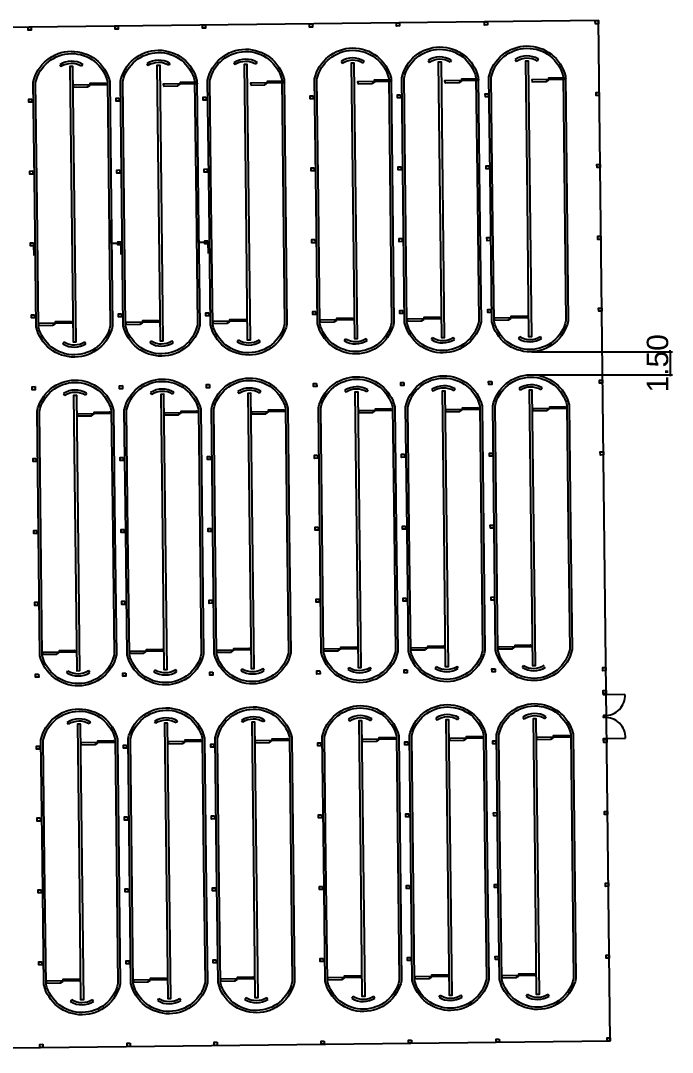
# Model space of a CAD drawing. Header units: metres. Extents: x 2572 to 5235, y 1556 to 2684.
# Drawn here: x 4724.8 to 4767.5, y 2495.2 to 2562.7 of the extents above; entities that cross this region are included whole.
import ezdxf

# ---------------------------------------------------------------- set-up
doc = ezdxf.new("R2010")
doc.units = ezdxf.units.M
doc.layers.add('ACERO LONG', color=211, linetype='Continuous', lineweight=35)
doc.layers.add('graf-02', color=4, linetype='Continuous')
doc.styles.get("Standard").update_dxf_attribs({"font": 'arial.ttf'})
doc.dimstyles.new('ESC. 1.1000', dxfattribs={"dimscale": 0, "dimtxt": 1.4, "dimasz": 0.05, "dimexe": 0.15, "dimexo": 0.1, "dimgap": 0.1, "dimtad": 1, "dimtoh": 1, "dimzin": 4, "dimdsep": 46, "dimtxsty": 'Standard', "dimblk": 'DOT', "dimcen": 0.25, "dimaunit": 1, "dimadec": 4, "dimazin": 3, "dimtfac": 1, "dimtix": 1, "dimtmove": 1, "dimatfit": 2, "dimldrblk": 'DOT', "dimfxl": 1, "dimarcsym": 1})

# ---------------------------------------------------------------- blocks, each defined once
blk = doc.blocks.new('_Dot')
at = {"layer": 'graf-02', "color": 0, "lineweight": -2}
blk.add_line((-0.5, 0), (-1, 0), dxfattribs=at)
at = {"layer": 'graf-02', "color": 0, "const_width": 0.5}
blk.add_lwpolyline([(-0.25, 0, 1), (0.25, 0, 1)], format="xyb", close=True, dxfattribs=at)
blk = doc.blocks.new('*D42')
at = {"layer": 'ACERO LONG', "color": 0, "linetype": 'Continuous', "lineweight": -2, "transparency": 16777216}
for p, q in [((4758.239, 2541.008), (4767.456, 2541.008)), ((4767.306, 2541.058), (4767.306, 2541.108)), ((4767.306, 2541.008), (4767.306, 2539.508)), ((4758.267, 2539.508), (4767.456, 2539.508)), ((4767.306, 2539.458), (4767.306, 2539.408))]:
    blk.add_line(p, q, dxfattribs=at)
at = {"layer": 'Defpoints', "color": 0, "linetype": 'Continuous', "transparency": 16777216}
for p in [(4758.139, 2541.008), (4758.167, 2539.508), (4767.306, 2539.508)]:
    blk.add_point(p, dxfattribs=at)
at = {"layer": 'ACERO LONG', "color": 0, "linetype": 'Continuous', "lineweight": -2, "transparency": 16777216, "xscale": 0.05, "yscale": 0.05, "zscale": 0.05}
for p, rotation in [((4767.306, 2541.008), 270), ((4767.306, 2539.508), 90)]:
    blk.add_blockref('_Dot', p, dxfattribs=dict(at, rotation=rotation))
at = {"layer": 'ACERO LONG', "color": 0, "linetype": 'Continuous', "lineweight": 9, "transparency": 16777216, "insert": (4766.492, 2540.258), "char_height": 1.4, "attachment_point": 5, "rotation": 90}
blk.add_mtext('1.50', dxfattribs=at)

msp = doc.modelspace()

# ---------------------------------------------------------------- linework, layer by layer
for points in [[(4697.941, 2517.207), (4698.197, 2495.208), (4763.392, 2495.966), (4762.617, 2562.662), (4697.422, 2561.904), (4697.658, 2541.605)], [(4755.368, 2562.577), (4755.37, 2562.377), (4755.17, 2562.375), (4755.168, 2562.575), (4755.368, 2562.577)], [(4762.617, 2562.662), (4762.62, 2562.462), (4762.42, 2562.459), (4762.417, 2562.659), (4762.617, 2562.662)], [(4725.52, 2562.23), (4725.522, 2562.031), (4725.322, 2562.028), (4725.32, 2562.228), (4725.52, 2562.23)], [(4731.219, 2562.297), (4731.222, 2562.097), (4731.022, 2562.094), (4731.019, 2562.294), (4731.219, 2562.297)], [(4736.919, 2562.363), (4736.921, 2562.163), (4736.721, 2562.161), (4736.719, 2562.361), (4736.919, 2562.363)], [(4743.918, 2562.444), (4743.921, 2562.244), (4743.721, 2562.242), (4743.719, 2562.442), (4743.918, 2562.444)], [(4749.618, 2562.511), (4749.62, 2562.311), (4749.42, 2562.308), (4749.418, 2562.508), (4749.618, 2562.511)], [(4734.594, 2559.869), (4734.516, 2559.741)], [(4738.786, 2559.91), (4738.868, 2559.785)], [(4740.294, 2559.935), (4740.216, 2559.807)], [(4745.786, 2559.992), (4745.868, 2559.866)], [(4746.553, 2550.874), (4746.658, 2541.875), (4746.858, 2541.877), (4746.649, 2559.876), (4746.449, 2559.874), (4746.553, 2550.874)], [(4747.293, 2560.016), (4747.215, 2559.888)], [(4751.485, 2560.058), (4751.567, 2559.932)], [(4752.253, 2550.94), (4752.357, 2541.941), (4752.557, 2541.943), (4752.348, 2559.942), (4752.148, 2559.94), (4752.253, 2550.94)], [(4752.993, 2560.083), (4752.915, 2559.955)], [(4757.185, 2560.124), (4757.267, 2559.999)], [(4757.952, 2551.007), (4758.057, 2542.007), (4758.257, 2542.01), (4758.048, 2560.008), (4757.848, 2560.006), (4757.952, 2551.007)], [(4758.692, 2560.149), (4758.614, 2560.021)], [(4727.387, 2559.778), (4727.469, 2559.652)], [(4728.154, 2550.66), (4728.259, 2541.661), (4728.459, 2541.663), (4728.25, 2559.662), (4728.05, 2559.66), (4728.154, 2550.66)], [(4728.894, 2559.803), (4728.816, 2559.674)], [(4733.087, 2559.844), (4733.169, 2559.719)], [(4733.854, 2550.727), (4733.959, 2541.727), (4734.159, 2541.729), (4733.949, 2559.728), (4733.749, 2559.726), (4733.854, 2550.727)], [(4739.554, 2550.793), (4739.658, 2541.793), (4739.858, 2541.796), (4739.649, 2559.795), (4739.449, 2559.792), (4739.554, 2550.793)], [(4730.514, 2558.465), (4728.264, 2558.438), (4728.3, 2558.318), (4729.213, 2558.329), (4729.389, 2558.451), (4729.388, 2558.572), (4730.382, 2558.584), (4730.514, 2558.465)], [(4736.413, 2558.533), (4734.164, 2558.507), (4734.2, 2558.386), (4735.112, 2558.397), (4735.289, 2558.52), (4735.287, 2558.641), (4736.281, 2558.652), (4736.413, 2558.533)], [(4742.113, 2558.599), (4739.863, 2558.573), (4739.9, 2558.453), (4740.812, 2558.463), (4740.988, 2558.586), (4740.987, 2558.707), (4741.981, 2558.719), (4742.113, 2558.599)], [(4749.113, 2558.681), (4746.863, 2558.655), (4746.899, 2558.534), (4747.811, 2558.545), (4747.988, 2558.668), (4747.986, 2558.788), (4748.98, 2558.8), (4749.113, 2558.681)], [(4754.812, 2558.747), (4752.562, 2558.721), (4752.599, 2558.6), (4753.511, 2558.611), (4753.687, 2558.734), (4753.686, 2558.855), (4754.68, 2558.866), (4754.812, 2558.747)], [(4760.512, 2558.813), (4758.262, 2558.787), (4758.298, 2558.667), (4759.211, 2558.677), (4759.387, 2558.8), (4759.385, 2558.921), (4760.38, 2558.932), (4760.512, 2558.813)], [(4755.422, 2557.878), (4755.425, 2557.678), (4755.225, 2557.675), (4755.222, 2557.875), (4755.422, 2557.878)], [(4762.672, 2557.962), (4762.674, 2557.762), (4762.474, 2557.76), (4762.472, 2557.96), (4762.672, 2557.962)], [(4725.574, 2557.531), (4725.577, 2557.331), (4725.377, 2557.329), (4725.374, 2557.528), (4725.574, 2557.531)], [(4731.274, 2557.597), (4731.276, 2557.397), (4731.076, 2557.395), (4731.074, 2557.595), (4731.274, 2557.597)], [(4736.974, 2557.663), (4736.976, 2557.463), (4736.776, 2557.461), (4736.774, 2557.661), (4736.974, 2557.663)], [(4743.973, 2557.745), (4743.975, 2557.545), (4743.775, 2557.542), (4743.773, 2557.742), (4743.973, 2557.745)], [(4749.673, 2557.811), (4749.675, 2557.611), (4749.475, 2557.609), (4749.473, 2557.809), (4749.673, 2557.811)], [(4749.727, 2553.111), (4749.73, 2552.911), (4749.53, 2552.909), (4749.527, 2553.109), (4749.727, 2553.111)], [(4755.477, 2553.178), (4755.479, 2552.978), (4755.279, 2552.976), (4755.277, 2553.176), (4755.477, 2553.178)], [(4762.726, 2553.262), (4762.729, 2553.062), (4762.529, 2553.06), (4762.526, 2553.26), (4762.726, 2553.262)], [(4725.629, 2552.831), (4725.631, 2552.631), (4725.431, 2552.629), (4725.429, 2552.829), (4725.629, 2552.831)], [(4731.329, 2552.897), (4731.331, 2552.697), (4731.131, 2552.695), (4731.129, 2552.895), (4731.329, 2552.897)], [(4737.028, 2552.964), (4737.031, 2552.764), (4736.831, 2552.761), (4736.828, 2552.961), (4737.028, 2552.964)], [(4744.028, 2553.045), (4744.03, 2552.845), (4743.83, 2552.843), (4743.828, 2553.043), (4744.028, 2553.045)], [(4731.484, 2548.099), (4730.784, 2548.091), (4730.767, 2549.62)], [(4737.184, 2548.165), (4736.484, 2548.157), (4736.466, 2549.686)], [(4749.782, 2548.411), (4749.784, 2548.212), (4749.584, 2548.209), (4749.582, 2548.409), (4749.782, 2548.411)], [(4755.532, 2548.478), (4755.534, 2548.278), (4755.334, 2548.276), (4755.332, 2548.476), (4755.532, 2548.478)], [(4762.781, 2548.563), (4762.783, 2548.363), (4762.583, 2548.36), (4762.581, 2548.56), (4762.781, 2548.563)], [(4725.684, 2548.131), (4725.686, 2547.931), (4725.486, 2547.929), (4725.484, 2548.129), (4725.684, 2548.131)], [(4725.785, 2548.033), (4725.685, 2548.031), (4725.693, 2547.314)], [(4731.383, 2548.198), (4731.386, 2547.998), (4731.186, 2547.995), (4731.183, 2548.195), (4731.383, 2548.198)], [(4731.484, 2548.099), (4731.384, 2548.098), (4731.393, 2547.38)], [(4737.083, 2548.264), (4737.085, 2548.064), (4736.885, 2548.062), (4736.883, 2548.262), (4737.083, 2548.264)], [(4737.184, 2548.165), (4737.084, 2548.164), (4737.092, 2547.446)], [(4744.082, 2548.345), (4744.085, 2548.145), (4743.885, 2548.143), (4743.882, 2548.343), (4744.082, 2548.345)], [(4749.837, 2543.712), (4749.839, 2543.512), (4749.639, 2543.51), (4749.637, 2543.709), (4749.837, 2543.712)], [(4755.586, 2543.779), (4755.589, 2543.579), (4755.389, 2543.576), (4755.386, 2543.776), (4755.586, 2543.779)], [(4762.836, 2543.863), (4762.838, 2543.663), (4762.638, 2543.661), (4762.636, 2543.861), (4762.836, 2543.863)], [(4725.738, 2543.432), (4725.741, 2543.232), (4725.541, 2543.229), (4725.538, 2543.429), (4725.738, 2543.432)], [(4728.245, 2542.881), (4725.995, 2542.855), (4726.031, 2542.734), (4726.944, 2542.745), (4727.12, 2542.868), (4727.118, 2542.989), (4728.113, 2543), (4728.245, 2542.881)], [(4731.438, 2543.498), (4731.44, 2543.298), (4731.24, 2543.296), (4731.238, 2543.496), (4731.438, 2543.498)], [(4733.944, 2542.947), (4731.695, 2542.921), (4731.731, 2542.801), (4732.643, 2542.811), (4732.819, 2542.934), (4732.818, 2543.055), (4733.812, 2543.066), (4733.944, 2542.947)], [(4737.137, 2543.564), (4737.14, 2543.364), (4736.94, 2543.362), (4736.937, 2543.562), (4737.137, 2543.564)], [(4739.644, 2543.013), (4737.394, 2542.987), (4737.43, 2542.867), (4738.343, 2542.877), (4738.519, 2543), (4738.518, 2543.121), (4739.512, 2543.133), (4739.644, 2543.013)], [(4744.137, 2543.646), (4744.139, 2543.446), (4743.939, 2543.443), (4743.937, 2543.643), (4744.137, 2543.646)], [(4746.644, 2543.095), (4744.394, 2543.069), (4744.43, 2542.948), (4745.342, 2542.959), (4745.519, 2543.082), (4745.517, 2543.202), (4746.511, 2543.214), (4746.644, 2543.095)], [(4752.343, 2543.161), (4750.093, 2543.135), (4750.13, 2543.014), (4751.042, 2543.025), (4751.218, 2543.148), (4751.217, 2543.269), (4752.211, 2543.28), (4752.343, 2543.161)], [(4758.043, 2543.227), (4755.793, 2543.201), (4755.829, 2543.081), (4756.741, 2543.091), (4756.918, 2543.214), (4756.916, 2543.335), (4757.911, 2543.347), (4758.043, 2543.227)], [(4727.599, 2541.527), (4727.678, 2541.655)], [(4729.107, 2541.538), (4729.026, 2541.664)], [(4733.299, 2541.594), (4733.378, 2541.721)], [(4734.806, 2541.604), (4734.725, 2541.73)], [(4738.998, 2541.66), (4739.077, 2541.787)], [(4740.506, 2541.67), (4740.425, 2541.796)], [(4745.998, 2541.741), (4746.077, 2541.869)], [(4747.505, 2541.751), (4747.424, 2541.878)], [(4751.697, 2541.808), (4751.777, 2541.935)], [(4753.205, 2541.818), (4753.124, 2541.944)], [(4757.397, 2541.874), (4757.476, 2542.001)], [(4758.905, 2541.884), (4758.824, 2542.01)], [(4744.192, 2538.946), (4744.194, 2538.746), (4743.994, 2538.744), (4743.992, 2538.944), (4744.192, 2538.946)], [(4749.891, 2539.012), (4749.894, 2538.812), (4749.694, 2538.81), (4749.691, 2539.01), (4749.891, 2539.012)], [(4755.641, 2539.079), (4755.643, 2538.879), (4755.443, 2538.877), (4755.441, 2539.077), (4755.641, 2539.079)], [(4762.89, 2539.163), (4762.893, 2538.963), (4762.693, 2538.961), (4762.69, 2539.161), (4762.89, 2539.163)], [(4725.793, 2538.732), (4725.795, 2538.532), (4725.595, 2538.53), (4725.593, 2538.73), (4725.793, 2538.732)], [(4727.637, 2538.279), (4727.719, 2538.154)], [(4729.144, 2538.304), (4729.066, 2538.176)], [(4731.492, 2538.798), (4731.495, 2538.598), (4731.295, 2538.596), (4731.292, 2538.796), (4731.492, 2538.798)], [(4733.336, 2538.346), (4733.419, 2538.22)], [(4734.844, 2538.37), (4734.766, 2538.242)], [(4737.192, 2538.865), (4737.194, 2538.665), (4736.994, 2538.662), (4736.992, 2538.862), (4737.192, 2538.865)], [(4739.036, 2538.412), (4739.118, 2538.286)], [(4739.803, 2529.294), (4739.908, 2520.295), (4740.108, 2520.297), (4739.899, 2538.296), (4739.699, 2538.294), (4739.803, 2529.294)], [(4740.543, 2538.437), (4740.465, 2538.308)], [(4746.036, 2538.493), (4746.118, 2538.368)], [(4746.803, 2529.376), (4746.908, 2520.376), (4747.108, 2520.379), (4746.898, 2538.377), (4746.698, 2538.375), (4746.803, 2529.376)], [(4747.543, 2538.518), (4747.465, 2538.39)], [(4751.735, 2538.559), (4751.817, 2538.434)], [(4752.503, 2529.442), (4752.607, 2520.442), (4752.807, 2520.445), (4752.598, 2538.444), (4752.398, 2538.441), (4752.503, 2529.442)], [(4753.243, 2538.584), (4753.165, 2538.456)], [(4757.435, 2538.626), (4757.517, 2538.5)], [(4758.202, 2529.508), (4758.307, 2520.509), (4758.507, 2520.511), (4758.298, 2538.51), (4758.098, 2538.507), (4758.202, 2529.508)], [(4758.942, 2538.65), (4758.864, 2538.522)], [(4728.404, 2529.162), (4728.509, 2520.162), (4728.709, 2520.165), (4728.5, 2538.163), (4728.3, 2538.161), (4728.404, 2529.162)], [(4734.104, 2529.228), (4734.208, 2520.229), (4734.408, 2520.231), (4734.199, 2538.23), (4733.999, 2538.227), (4734.104, 2529.228)], [(4730.764, 2536.966), (4728.514, 2536.94), (4728.55, 2536.819), (4729.462, 2536.83), (4729.639, 2536.953), (4729.637, 2537.074), (4730.631, 2537.085), (4730.764, 2536.966)], [(4736.463, 2537.032), (4734.213, 2537.006), (4734.25, 2536.886), (4735.162, 2536.896), (4735.338, 2537.019), (4735.337, 2537.14), (4736.331, 2537.152), (4736.463, 2537.032)], [(4742.163, 2537.098), (4739.913, 2537.072), (4739.949, 2536.952), (4740.862, 2536.962), (4741.038, 2537.085), (4741.037, 2537.206), (4742.031, 2537.218), (4742.163, 2537.098)], [(4749.162, 2537.18), (4746.913, 2537.154), (4746.949, 2537.033), (4747.861, 2537.044), (4748.038, 2537.167), (4748.036, 2537.288), (4749.03, 2537.299), (4749.162, 2537.18)], [(4754.862, 2537.246), (4752.612, 2537.22), (4752.649, 2537.099), (4753.561, 2537.11), (4753.737, 2537.233), (4753.736, 2537.354), (4754.73, 2537.365), (4754.862, 2537.246)], [(4760.562, 2537.312), (4758.312, 2537.286), (4758.348, 2537.166), (4759.26, 2537.176), (4759.437, 2537.299), (4759.435, 2537.42), (4760.429, 2537.432), (4760.562, 2537.312)], [(4744.246, 2534.246), (4744.249, 2534.046), (4744.049, 2534.044), (4744.046, 2534.244), (4744.246, 2534.246)], [(4749.946, 2534.312), (4749.948, 2534.112), (4749.748, 2534.11), (4749.746, 2534.31), (4749.946, 2534.312)], [(4755.695, 2534.379), (4755.698, 2534.179), (4755.498, 2534.177), (4755.495, 2534.377), (4755.695, 2534.379)], [(4762.945, 2534.464), (4762.947, 2534.264), (4762.747, 2534.261), (4762.745, 2534.461), (4762.945, 2534.464)], [(4725.847, 2534.032), (4725.85, 2533.832), (4725.65, 2533.83), (4725.647, 2534.03), (4725.847, 2534.032)], [(4731.547, 2534.099), (4731.549, 2533.899), (4731.349, 2533.896), (4731.347, 2534.096), (4731.547, 2534.099)], [(4737.247, 2534.165), (4737.249, 2533.965), (4737.049, 2533.963), (4737.047, 2534.163), (4737.247, 2534.165)], [(4744.301, 2529.547), (4744.303, 2529.347), (4744.103, 2529.344), (4744.101, 2529.544), (4744.301, 2529.547)], [(4750, 2529.613), (4750.003, 2529.413), (4749.803, 2529.41), (4749.8, 2529.61), (4750, 2529.613)], [(4755.75, 2529.68), (4755.752, 2529.48), (4755.552, 2529.477), (4755.55, 2529.677), (4755.75, 2529.68)], [(4725.902, 2529.333), (4725.904, 2529.133), (4725.704, 2529.13), (4725.702, 2529.33), (4725.902, 2529.333)], [(4731.602, 2529.399), (4731.604, 2529.199), (4731.404, 2529.197), (4731.402, 2529.397), (4731.602, 2529.399)], [(4737.301, 2529.465), (4737.304, 2529.265), (4737.104, 2529.263), (4737.101, 2529.463), (4737.301, 2529.465)], [(4744.355, 2524.847), (4744.358, 2524.647), (4744.158, 2524.645), (4744.155, 2524.845), (4744.355, 2524.847)], [(4750.055, 2524.913), (4750.057, 2524.713), (4749.857, 2524.711), (4749.855, 2524.911), (4750.055, 2524.913)], [(4755.805, 2524.98), (4755.807, 2524.78), (4755.607, 2524.778), (4755.605, 2524.978), (4755.805, 2524.98)], [(4725.957, 2524.633), (4725.959, 2524.433), (4725.759, 2524.431), (4725.757, 2524.631), (4725.957, 2524.633)], [(4731.656, 2524.699), (4731.659, 2524.499), (4731.459, 2524.497), (4731.456, 2524.697), (4731.656, 2524.699)], [(4737.356, 2524.766), (4737.358, 2524.566), (4737.158, 2524.563), (4737.156, 2524.763), (4737.356, 2524.766)], [(4728.495, 2521.382), (4726.245, 2521.356), (4726.281, 2521.236), (4727.193, 2521.246), (4727.37, 2521.369), (4727.368, 2521.49), (4728.362, 2521.502), (4728.495, 2521.382)], [(4734.194, 2521.449), (4731.944, 2521.422), (4731.981, 2521.302), (4732.893, 2521.313), (4733.069, 2521.435), (4733.068, 2521.556), (4734.062, 2521.568), (4734.194, 2521.449)], [(4739.894, 2521.515), (4737.644, 2521.489), (4737.68, 2521.368), (4738.593, 2521.379), (4738.769, 2521.502), (4738.768, 2521.623), (4739.762, 2521.634), (4739.894, 2521.515)], [(4746.893, 2521.596), (4744.644, 2521.57), (4744.68, 2521.45), (4745.592, 2521.46), (4745.768, 2521.583), (4745.767, 2521.704), (4746.761, 2521.715), (4746.893, 2521.596)], [(4752.593, 2521.662), (4750.343, 2521.636), (4750.379, 2521.516), (4751.292, 2521.526), (4751.468, 2521.649), (4751.467, 2521.77), (4752.461, 2521.782), (4752.593, 2521.662)], [(4758.293, 2521.729), (4756.043, 2521.702), (4756.079, 2521.582), (4756.991, 2521.593), (4757.168, 2521.716), (4757.166, 2521.836), (4758.16, 2521.848), (4758.293, 2521.729)], [(4727.849, 2520.029), (4727.928, 2520.156)], [(4729.356, 2520.039), (4729.276, 2520.165)], [(4733.549, 2520.095), (4733.628, 2520.223)], [(4735.056, 2520.105), (4734.975, 2520.232)], [(4737.411, 2520.066), (4737.413, 2519.866), (4737.213, 2519.864), (4737.211, 2520.063), (4737.411, 2520.066)], [(4739.248, 2520.161), (4739.327, 2520.289)], [(4740.756, 2520.172), (4740.675, 2520.298)], [(4744.41, 2520.147), (4744.412, 2519.947), (4744.212, 2519.945), (4744.21, 2520.145), (4744.41, 2520.147)], [(4746.248, 2520.243), (4746.327, 2520.37)], [(4747.755, 2520.253), (4747.674, 2520.379)], [(4750.11, 2520.213), (4750.112, 2520.013), (4749.912, 2520.011), (4749.91, 2520.211), (4750.11, 2520.213)], [(4751.947, 2520.309), (4752.026, 2520.436)], [(4753.455, 2520.319), (4753.374, 2520.446)], [(4755.859, 2520.28), (4755.862, 2520.08), (4755.662, 2520.078), (4755.659, 2520.278), (4755.859, 2520.28)], [(4757.647, 2520.375), (4757.726, 2520.503)], [(4763.109, 2520.364), (4763.111, 2520.164), (4762.911, 2520.162), (4762.909, 2520.362), (4763.109, 2520.364)], [(4726.011, 2519.933), (4726.014, 2519.733), (4725.814, 2519.731), (4725.811, 2519.931), (4726.011, 2519.933)], [(4731.711, 2520), (4731.713, 2519.8), (4731.513, 2519.797), (4731.511, 2519.997), (4731.711, 2520)], [(4763.126, 2518.865), (4763.129, 2518.665), (4762.929, 2518.662), (4762.926, 2518.862), (4763.126, 2518.865)], [(4763.053, 2518.664), (4762.929, 2518.662), (4762.929, 2518.6), (4763.054, 2518.602), (4763.053, 2518.664)], [(4762.991, 2518.601), (4764.358, 2518.617)], [(4727.887, 2516.781), (4727.969, 2516.655)], [(4729.394, 2516.806), (4729.316, 2516.677)], [(4733.586, 2516.847), (4733.668, 2516.721)], [(4734.354, 2507.729), (4734.458, 2498.73), (4734.658, 2498.732), (4734.449, 2516.731), (4734.249, 2516.729), (4734.354, 2507.729)], [(4735.094, 2516.872), (4735.016, 2516.744)], [(4739.286, 2516.913), (4739.368, 2516.788)], [(4740.053, 2507.796), (4740.158, 2498.796), (4740.358, 2498.799), (4740.149, 2516.797), (4739.949, 2516.795), (4740.053, 2507.796)], [(4740.793, 2516.938), (4740.715, 2516.81)], [(4746.285, 2516.995), (4746.368, 2516.869)], [(4747.053, 2507.877), (4747.157, 2498.878), (4747.357, 2498.88), (4747.148, 2516.879), (4746.948, 2516.876), (4747.053, 2507.877)], [(4747.793, 2517.019), (4747.715, 2516.891)], [(4751.985, 2517.061), (4752.067, 2516.935)], [(4752.752, 2507.943), (4752.857, 2498.944), (4753.057, 2498.946), (4752.848, 2516.945), (4752.648, 2516.943), (4752.752, 2507.943)], [(4753.492, 2517.086), (4753.414, 2516.957)], [(4757.685, 2517.127), (4757.767, 2517.001)], [(4758.452, 2508.01), (4758.557, 2499.01), (4758.757, 2499.012), (4758.547, 2517.011), (4758.347, 2517.009), (4758.452, 2508.01)], [(4759.192, 2517.152), (4759.114, 2517.024)], [(4763.069, 2517.235), (4762.945, 2517.233), (4762.946, 2517.162), (4763.07, 2517.164), (4763.069, 2517.235)], [(4763.071, 2517.093), (4762.947, 2517.092), (4762.946, 2517.162), (4763.07, 2517.164), (4763.071, 2517.093)], [(4728.654, 2507.663), (4728.759, 2498.664), (4728.959, 2498.666), (4728.749, 2516.665), (4728.549, 2516.663), (4728.654, 2507.663)], [(4731.014, 2515.467), (4728.764, 2515.441), (4728.8, 2515.321), (4729.712, 2515.331), (4729.889, 2515.454), (4729.887, 2515.575), (4730.881, 2515.587), (4731.014, 2515.467)], [(4736.713, 2515.534), (4734.463, 2515.508), (4734.5, 2515.387), (4735.412, 2515.398), (4735.588, 2515.521), (4735.587, 2515.641), (4736.581, 2515.653), (4736.713, 2515.534)], [(4737.465, 2515.366), (4737.467, 2515.166), (4737.267, 2515.164), (4737.265, 2515.364), (4737.465, 2515.366)], [(4742.413, 2515.6), (4740.163, 2515.574), (4740.199, 2515.453), (4741.111, 2515.464), (4741.288, 2515.587), (4741.286, 2515.708), (4742.281, 2515.719), (4742.413, 2515.6)], [(4744.465, 2515.447), (4744.467, 2515.247), (4744.267, 2515.245), (4744.265, 2515.445), (4744.465, 2515.447)], [(4749.412, 2515.681), (4747.162, 2515.655), (4747.199, 2515.535), (4748.111, 2515.545), (4748.287, 2515.668), (4748.286, 2515.789), (4749.28, 2515.801), (4749.412, 2515.681)], [(4750.164, 2515.514), (4750.167, 2515.314), (4749.967, 2515.311), (4749.964, 2515.511), (4750.164, 2515.514)], [(4755.112, 2515.747), (4752.862, 2515.721), (4752.898, 2515.601), (4753.811, 2515.611), (4753.987, 2515.734), (4753.986, 2515.855), (4754.98, 2515.867), (4755.112, 2515.747)], [(4755.914, 2515.581), (4755.916, 2515.381), (4755.716, 2515.378), (4755.714, 2515.578), (4755.914, 2515.581)], [(4760.811, 2515.814), (4758.562, 2515.788), (4758.598, 2515.667), (4759.51, 2515.678), (4759.687, 2515.801), (4759.685, 2515.922), (4760.679, 2515.933), (4760.811, 2515.814)], [(4763.088, 2515.664), (4762.963, 2515.662), (4762.963, 2515.725), (4763.087, 2515.726), (4763.088, 2515.664)], [(4763.163, 2515.665), (4763.166, 2515.465), (4762.966, 2515.462), (4762.963, 2515.662), (4763.163, 2515.665)], [(4763.163, 2515.665), (4763.166, 2515.465), (4762.966, 2515.462), (4762.963, 2515.662), (4763.163, 2515.665)], [(4763.025, 2515.725), (4764.392, 2515.741)], [(4726.066, 2515.234), (4726.068, 2515.034), (4725.868, 2515.031), (4725.866, 2515.231), (4726.066, 2515.234)], [(4731.766, 2515.3), (4731.768, 2515.1), (4731.568, 2515.098), (4731.566, 2515.298), (4731.766, 2515.3)], [(4737.52, 2510.666), (4737.522, 2510.466), (4737.322, 2510.464), (4737.32, 2510.664), (4737.52, 2510.666)], [(4744.519, 2510.748), (4744.522, 2510.548), (4744.322, 2510.545), (4744.319, 2510.745), (4744.519, 2510.748)], [(4750.219, 2510.814), (4750.221, 2510.614), (4750.021, 2510.612), (4750.019, 2510.812), (4750.219, 2510.814)], [(4755.968, 2510.881), (4755.971, 2510.681), (4755.771, 2510.679), (4755.769, 2510.879), (4755.968, 2510.881)], [(4763.218, 2510.965), (4763.22, 2510.765), (4763.02, 2510.763), (4763.018, 2510.963), (4763.218, 2510.965)], [(4726.121, 2510.534), (4726.123, 2510.334), (4725.923, 2510.332), (4725.921, 2510.532), (4726.121, 2510.534)], [(4731.82, 2510.6), (4731.822, 2510.4), (4731.622, 2510.398), (4731.62, 2510.598), (4731.82, 2510.6)], [(4731.875, 2505.901), (4731.877, 2505.701), (4731.677, 2505.698), (4731.675, 2505.898), (4731.875, 2505.901)], [(4737.574, 2505.967), (4737.577, 2505.767), (4737.377, 2505.764), (4737.374, 2505.964), (4737.574, 2505.967)], [(4744.574, 2506.048), (4744.576, 2505.848), (4744.376, 2505.846), (4744.374, 2506.046), (4744.574, 2506.048)], [(4750.273, 2506.114), (4750.276, 2505.914), (4750.076, 2505.912), (4750.074, 2506.112), (4750.273, 2506.114)], [(4756.023, 2506.181), (4756.025, 2505.981), (4755.825, 2505.979), (4755.823, 2506.179), (4756.023, 2506.181)], [(4763.273, 2506.265), (4763.275, 2506.065), (4763.075, 2506.063), (4763.073, 2506.263), (4763.273, 2506.265)], [(4726.175, 2505.834), (4726.177, 2505.634), (4725.977, 2505.632), (4725.975, 2505.832), (4726.175, 2505.834)], [(4731.929, 2501.201), (4731.932, 2501.001), (4731.732, 2500.999), (4731.729, 2501.199), (4731.929, 2501.201)], [(4737.629, 2501.267), (4737.631, 2501.067), (4737.431, 2501.065), (4737.429, 2501.265), (4737.629, 2501.267)], [(4744.628, 2501.348), (4744.631, 2501.148), (4744.431, 2501.146), (4744.429, 2501.346), (4744.628, 2501.348)], [(4750.328, 2501.415), (4750.33, 2501.215), (4750.13, 2501.212), (4750.128, 2501.412), (4750.328, 2501.415)], [(4756.078, 2501.481), (4756.08, 2501.282), (4755.88, 2501.279), (4755.878, 2501.479), (4756.078, 2501.481)], [(4763.327, 2501.566), (4763.33, 2501.366), (4763.13, 2501.363), (4763.127, 2501.563), (4763.327, 2501.566)], [(4726.23, 2501.135), (4726.232, 2500.935), (4726.032, 2500.932), (4726.03, 2501.132), (4726.23, 2501.135)], [(4728.744, 2499.884), (4726.495, 2499.858), (4726.531, 2499.737), (4727.443, 2499.748), (4727.62, 2499.871), (4727.618, 2499.992), (4728.612, 2500.003), (4728.744, 2499.884)], [(4734.444, 2499.95), (4732.194, 2499.924), (4732.231, 2499.803), (4733.143, 2499.814), (4733.319, 2499.937), (4733.318, 2500.058), (4734.312, 2500.069), (4734.444, 2499.95)], [(4740.144, 2500.016), (4737.894, 2499.99), (4737.93, 2499.87), (4738.842, 2499.88), (4739.019, 2500.003), (4739.017, 2500.124), (4740.011, 2500.136), (4740.144, 2500.016)], [(4747.143, 2500.098), (4744.893, 2500.071), (4744.93, 2499.951), (4745.842, 2499.962), (4746.018, 2500.085), (4746.017, 2500.205), (4747.011, 2500.217), (4747.143, 2500.098)], [(4752.843, 2500.164), (4750.593, 2500.138), (4750.629, 2500.017), (4751.542, 2500.028), (4751.718, 2500.151), (4751.716, 2500.272), (4752.711, 2500.283), (4752.843, 2500.164)], [(4758.542, 2500.23), (4756.293, 2500.204), (4756.329, 2500.083), (4757.241, 2500.094), (4757.418, 2500.217), (4757.416, 2500.338), (4758.41, 2500.349), (4758.542, 2500.23)], [(4728.099, 2498.53), (4728.178, 2498.658)], [(4729.606, 2498.541), (4729.525, 2498.667)], [(4733.798, 2498.597), (4733.878, 2498.724)], [(4735.306, 2498.607), (4735.225, 2498.733)], [(4739.498, 2498.663), (4739.577, 2498.79)], [(4741.005, 2498.673), (4740.925, 2498.799)], [(4746.498, 2498.744), (4746.577, 2498.872)], [(4748.005, 2498.754), (4747.924, 2498.881)], [(4752.197, 2498.81), (4752.276, 2498.938)], [(4753.705, 2498.821), (4753.624, 2498.947)], [(4757.897, 2498.877), (4757.976, 2499.004)], [(4759.404, 2498.887), (4759.323, 2499.013)], [(4731.992, 2495.801), (4731.994, 2495.601), (4731.794, 2495.599), (4731.792, 2495.799), (4731.992, 2495.801)], [(4737.692, 2495.867), (4737.694, 2495.667), (4737.494, 2495.665), (4737.492, 2495.865), (4737.692, 2495.867)], [(4744.691, 2495.949), (4744.694, 2495.749), (4744.494, 2495.747), (4744.491, 2495.946), (4744.691, 2495.949)], [(4750.391, 2496.015), (4750.393, 2495.815), (4750.193, 2495.813), (4750.191, 2496.013), (4750.391, 2496.015)], [(4756.14, 2496.082), (4756.143, 2495.882), (4755.943, 2495.88), (4755.94, 2496.08), (4756.14, 2496.082)], [(4763.39, 2496.166), (4763.392, 2495.966), (4763.192, 2495.964), (4763.19, 2496.164), (4763.39, 2496.166)], [(4726.292, 2495.735), (4726.295, 2495.535), (4726.095, 2495.533), (4726.092, 2495.733), (4726.292, 2495.735)]]:
    msp.add_lwpolyline(points)
for points in [[(4730.754, 2550.691), (4730.847, 2542.691, -0.8), (4725.847, 2542.633), (4725.755, 2550.632), (4725.662, 2558.632, -0.8), (4730.661, 2558.69), (4730.754, 2550.691)], [(4736.454, 2550.757), (4736.547, 2542.757, -0.8), (4731.547, 2542.699), (4731.454, 2550.699), (4731.361, 2558.698, -0.8), (4736.361, 2558.756), (4736.454, 2550.757)], [(4742.153, 2550.823), (4742.246, 2542.824, -0.8), (4737.247, 2542.765), (4737.154, 2550.765), (4737.061, 2558.764, -0.8), (4742.06, 2558.822), (4742.153, 2550.823)], [(4749.153, 2550.904), (4749.246, 2542.905, -0.8), (4744.246, 2542.847), (4744.153, 2550.846), (4744.06, 2558.846, -0.8), (4749.06, 2558.904), (4749.153, 2550.904)], [(4754.853, 2550.971), (4754.946, 2542.971, -0.8), (4749.946, 2542.913), (4749.853, 2550.912), (4749.76, 2558.912, -0.8), (4754.76, 2558.97), (4754.853, 2550.971)], [(4760.552, 2551.037), (4760.645, 2543.037, -0.8), (4755.645, 2542.979), (4755.553, 2550.979), (4755.46, 2558.978, -0.8), (4760.459, 2559.036), (4760.552, 2551.037)], [(4731.004, 2529.192), (4731.097, 2521.193, -0.8), (4726.097, 2521.134), (4726.004, 2529.134), (4725.911, 2537.133, -0.8), (4730.911, 2537.191), (4731.004, 2529.192)], [(4736.704, 2529.258), (4736.797, 2521.259, -0.8), (4731.797, 2521.201), (4731.704, 2529.2), (4731.611, 2537.2, -0.8), (4736.611, 2537.258), (4736.704, 2529.258)], [(4742.403, 2529.324), (4742.496, 2521.325, -0.8), (4737.497, 2521.267), (4737.404, 2529.266), (4737.311, 2537.266, -0.8), (4742.31, 2537.324), (4742.403, 2529.324)], [(4749.403, 2529.406), (4749.496, 2521.406, -0.8), (4744.496, 2521.348), (4744.403, 2529.348), (4744.31, 2537.347, -0.8), (4749.31, 2537.405), (4749.403, 2529.406)], [(4755.102, 2529.472), (4755.195, 2521.473, -0.8), (4750.196, 2521.414), (4750.103, 2529.414), (4750.01, 2537.413, -0.8), (4755.009, 2537.472), (4755.102, 2529.472)], [(4760.802, 2529.538), (4760.895, 2521.539, -0.8), (4755.895, 2521.481), (4755.802, 2529.48), (4755.709, 2537.48, -0.8), (4760.709, 2537.538), (4760.802, 2529.538)], [(4731.254, 2507.693), (4731.347, 2499.694, -0.8), (4726.347, 2499.636), (4726.254, 2507.635), (4726.161, 2515.635, -0.8), (4731.161, 2515.693), (4731.254, 2507.693)], [(4736.953, 2507.76), (4737.046, 2499.76, -0.8), (4732.047, 2499.702), (4731.954, 2507.702), (4731.861, 2515.701, -0.8), (4736.861, 2515.759), (4736.953, 2507.76)], [(4742.653, 2507.826), (4742.746, 2499.826, -0.8), (4737.746, 2499.768), (4737.653, 2507.768), (4737.56, 2515.767, -0.8), (4742.56, 2515.825), (4742.653, 2507.826)], [(4749.653, 2507.907), (4749.746, 2499.908, -0.8), (4744.746, 2499.85), (4744.653, 2507.849), (4744.56, 2515.849, -0.8), (4749.56, 2515.907), (4749.653, 2507.907)], [(4755.352, 2507.973), (4755.445, 2499.974, -0.8), (4750.446, 2499.916), (4750.353, 2507.915), (4750.26, 2515.915, -0.8), (4755.259, 2515.973), (4755.352, 2507.973)], [(4761.052, 2508.04), (4761.145, 2500.04, -0.8), (4756.145, 2499.982), (4756.052, 2507.982), (4755.959, 2515.981, -0.8), (4760.959, 2516.039), (4761.052, 2508.04)]]:
    msp.add_lwpolyline(points, format="xyb")
for points in [[(4736.304, 2550.755), (4736.397, 2542.772, -0.794435), (4731.697, 2542.718), (4731.604, 2550.7), (4731.511, 2558.683, -0.794435), (4736.211, 2558.738)], [(4742.003, 2550.821), (4742.096, 2542.839, -0.794435), (4737.397, 2542.784), (4737.304, 2550.767), (4737.211, 2558.749, -0.794435), (4741.911, 2558.804)], [(4749.003, 2550.903), (4749.096, 2542.92, -0.794435), (4744.396, 2542.865), (4744.303, 2550.848), (4744.211, 2558.831, -0.794435), (4748.91, 2558.885)], [(4754.703, 2550.969), (4754.795, 2542.986, -0.794435), (4750.096, 2542.932), (4750.003, 2550.914), (4749.91, 2558.897, -0.794435), (4754.61, 2558.951)], [(4760.402, 2551.035), (4760.495, 2543.053, -0.794435), (4755.795, 2542.998), (4755.703, 2550.98), (4755.61, 2558.963, -0.794435), (4760.309, 2559.018)], [(4730.604, 2550.689), (4730.697, 2542.706, -0.794435), (4725.997, 2542.652), (4725.905, 2550.634), (4725.812, 2558.617, -0.794435), (4730.511, 2558.671)], [(4730.854, 2529.19), (4730.947, 2521.208, -0.794435), (4726.247, 2521.153), (4726.154, 2529.136), (4726.062, 2537.118, -0.794435), (4730.761, 2537.173)], [(4736.554, 2529.256), (4736.646, 2521.274, -0.794435), (4731.947, 2521.219), (4731.854, 2529.202), (4731.761, 2537.184, -0.794435), (4736.461, 2537.239)], [(4742.253, 2529.323), (4742.346, 2521.34, -0.794435), (4737.646, 2521.286), (4737.554, 2529.268), (4737.461, 2537.251, -0.794435), (4742.16, 2537.305)], [(4749.253, 2529.404), (4749.346, 2521.422, -0.794435), (4744.646, 2521.367), (4744.553, 2529.349), (4744.46, 2537.332, -0.794435), (4749.16, 2537.387)], [(4754.952, 2529.47), (4755.045, 2521.488, -0.794435), (4750.345, 2521.433), (4750.253, 2529.416), (4750.16, 2537.398, -0.794435), (4754.86, 2537.453)], [(4760.652, 2529.537), (4760.745, 2521.554, -0.794435), (4756.045, 2521.499), (4755.952, 2529.482), (4755.86, 2537.464, -0.794435), (4760.559, 2537.519)], [(4731.104, 2507.692), (4731.197, 2499.709, -0.794435), (4726.497, 2499.655), (4726.404, 2507.637), (4726.311, 2515.62, -0.794435), (4731.011, 2515.674)], [(4736.803, 2507.758), (4736.896, 2499.775, -0.794435), (4732.197, 2499.721), (4732.104, 2507.703), (4732.011, 2515.686, -0.794435), (4736.711, 2515.74)], [(4742.503, 2507.824), (4742.596, 2499.842, -0.794435), (4737.896, 2499.787), (4737.803, 2507.77), (4737.711, 2515.752, -0.794435), (4742.41, 2515.807)], [(4749.503, 2507.906), (4749.595, 2499.923, -0.794435), (4744.896, 2499.868), (4744.803, 2507.851), (4744.71, 2515.833, -0.794435), (4749.41, 2515.888)], [(4755.202, 2507.972), (4755.295, 2499.989, -0.794435), (4750.595, 2499.935), (4750.503, 2507.917), (4750.41, 2515.9, -0.794435), (4755.109, 2515.954)], [(4760.902, 2508.038), (4760.995, 2500.055, -0.794435), (4756.295, 2500.001), (4756.202, 2507.983), (4756.109, 2515.966, -0.794435), (4760.809, 2516.021)]]:
    msp.add_lwpolyline(points, format="xyb", close=True)
for centre, radius, start, end in [((4728.16, 2558.595), 1.413, 58.71144, 123.17548), ((4728.16, 2558.595), 1.263, 58.71144, 123.17548), ((4733.86, 2558.661), 1.413, 58.71144, 123.17548), ((4733.86, 2558.661), 1.263, 58.71144, 123.17548), ((4739.56, 2558.727), 1.413, 58.71144, 123.17548), ((4739.56, 2558.727), 1.263, 58.71144, 123.17548), ((4746.559, 2558.809), 1.413, 58.71144, 123.17548), ((4746.559, 2558.809), 1.263, 58.71144, 123.17548), ((4752.259, 2558.875), 1.413, 58.71144, 123.17548), ((4752.259, 2558.875), 1.263, 58.71144, 123.17548), ((4757.958, 2558.941), 1.413, 58.71144, 123.17548), ((4757.958, 2558.941), 1.263, 58.71144, 123.17548), ((4728.345, 2542.728), 1.263, 238.15615, 302.62018), ((4734.044, 2542.794), 1.263, 238.15615, 302.62018), ((4739.744, 2542.86), 1.413, 238.15615, 302.62018), ((4739.744, 2542.86), 1.263, 238.15615, 302.62018), ((4746.743, 2542.942), 1.413, 238.15615, 302.62018), ((4746.743, 2542.942), 1.263, 238.15615, 302.62018), ((4752.443, 2543.008), 1.413, 238.15615, 302.62018), ((4752.443, 2543.008), 1.263, 238.15615, 302.62018), ((4758.143, 2543.074), 1.413, 238.15615, 302.62018), ((4758.143, 2543.074), 1.263, 238.15615, 302.62018), ((4728.345, 2542.728), 1.413, 238.15615, 302.62018), ((4734.044, 2542.794), 1.413, 238.15615, 302.62018), ((4728.41, 2537.096), 1.413, 58.71144, 123.17548), ((4728.41, 2537.096), 1.263, 58.71144, 123.17548), ((4734.11, 2537.163), 1.413, 58.71144, 123.17548), ((4734.11, 2537.163), 1.263, 58.71144, 123.17548), ((4739.809, 2537.229), 1.413, 58.71144, 123.17548), ((4739.809, 2537.229), 1.263, 58.71144, 123.17548), ((4746.809, 2537.31), 1.413, 58.71144, 123.17548), ((4746.809, 2537.31), 1.263, 58.71144, 123.17548), ((4752.509, 2537.376), 1.413, 58.71144, 123.17548), ((4752.509, 2537.376), 1.263, 58.71144, 123.17548), ((4758.208, 2537.443), 1.413, 58.71144, 123.17548), ((4758.208, 2537.443), 1.263, 58.71144, 123.17548), ((4728.595, 2521.229), 1.263, 238.15615, 302.62018), ((4734.294, 2521.296), 1.413, 238.15615, 302.62018), ((4734.294, 2521.296), 1.263, 238.15615, 302.62018), ((4739.994, 2521.362), 1.413, 238.15615, 302.62018), ((4739.994, 2521.362), 1.263, 238.15615, 302.62018), ((4746.993, 2521.443), 1.413, 238.15615, 302.62018), ((4746.993, 2521.443), 1.263, 238.15615, 302.62018), ((4752.693, 2521.509), 1.413, 238.15615, 302.62018), ((4752.693, 2521.509), 1.263, 238.15615, 302.62018), ((4758.393, 2521.576), 1.413, 238.15615, 302.62018), ((4758.393, 2521.576), 1.263, 238.15615, 302.62018), ((4728.595, 2521.229), 1.413, 238.15615, 302.62018), ((4763.064, 2518.53), 1.297, 267.49507, 3.83656), ((4758.458, 2515.944), 1.413, 58.71144, 123.17548), ((4728.66, 2515.598), 1.413, 58.71144, 123.17548), ((4728.66, 2515.598), 1.263, 58.71144, 123.17548), ((4734.36, 2515.664), 1.413, 58.71144, 123.17548), ((4734.36, 2515.664), 1.263, 58.71144, 123.17548), ((4740.059, 2515.73), 1.413, 58.71144, 123.17548), ((4740.059, 2515.73), 1.263, 58.71144, 123.17548), ((4747.059, 2515.812), 1.413, 58.71144, 123.17548), ((4747.059, 2515.812), 1.263, 58.71144, 123.17548), ((4752.758, 2515.878), 1.413, 58.71144, 123.17548), ((4752.758, 2515.878), 1.263, 58.71144, 123.17548), ((4758.458, 2515.944), 1.263, 58.71144, 123.17548), ((4763.096, 2515.798), 1.297, 357.49507, 93.83656), ((4728.844, 2499.731), 1.413, 238.15615, 302.62018), ((4728.844, 2499.731), 1.263, 238.15615, 302.62018), ((4734.544, 2499.797), 1.413, 238.15615, 302.62018), ((4734.544, 2499.797), 1.263, 238.15615, 302.62018), ((4740.244, 2499.863), 1.413, 238.15615, 302.62018), ((4740.244, 2499.863), 1.263, 238.15615, 302.62018), ((4747.243, 2499.945), 1.413, 238.15615, 302.62018), ((4747.243, 2499.945), 1.263, 238.15615, 302.62018), ((4752.943, 2500.011), 1.413, 238.15615, 302.62018), ((4752.943, 2500.011), 1.263, 238.15615, 302.62018), ((4758.642, 2500.077), 1.413, 238.15615, 302.62018), ((4758.642, 2500.077), 1.263, 238.15615, 302.62018)]:
    msp.add_arc(centre, radius, start, end)

# ---------------------------------------------------------------- dimensions: what is measured, and where the dimension line sits
at = {"layer": 'ACERO LONG', "color": 2, "linetype": 'Continuous', "lineweight": 9}
dim = msp.add_linear_dim(base=(4767.306, 2539.508), p1=(4758.139, 2541.008), p2=(4758.167, 2539.508), angle=90, dimstyle='ESC. 1.1000', override={"dimscale": 1}, dxfattribs=at)
dim.commit()
dim.dimension.update_dxf_attribs({"geometry": '*D42', "text_midpoint": (4766.492, 2540.258)})

doc.saveas('drawing.dxf')
